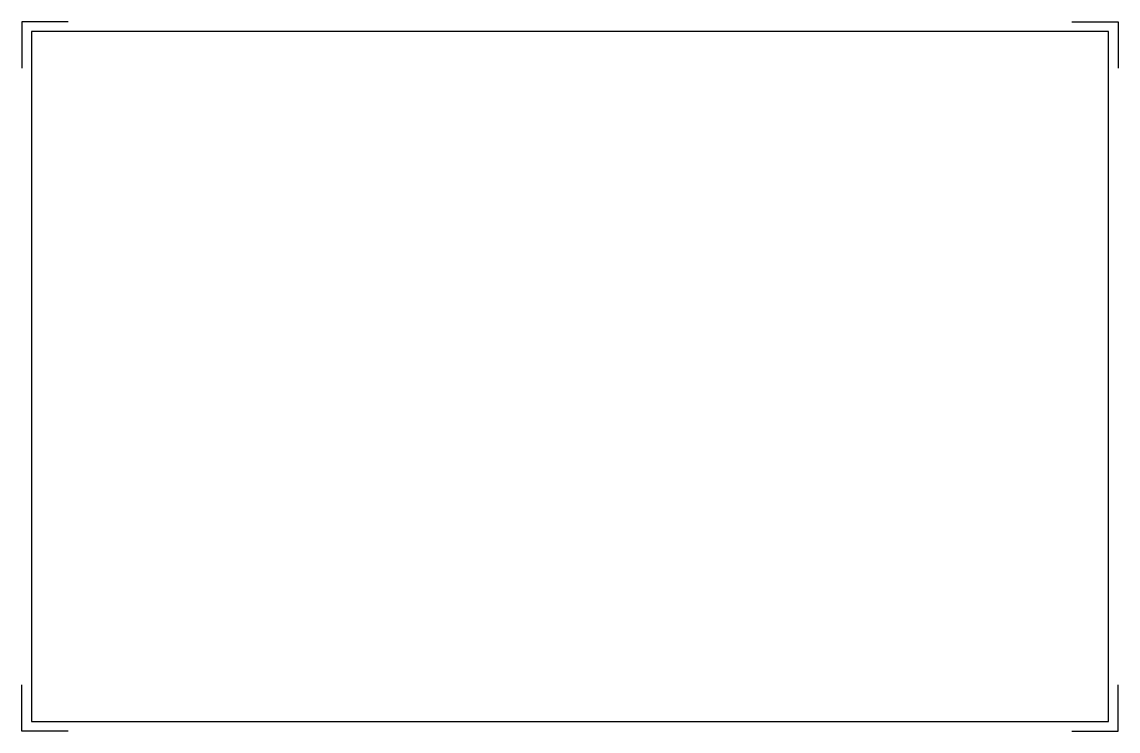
# Paper-space layout 'Layout1' of a CAD drawing. Header units: inches. Extents: x 21.1 to 55.1, y 0.8 to 22.8.
import ezdxf

# ---------------------------------------------------------------- set-up
doc = ezdxf.new("R2010")
doc.units = ezdxf.units.IN
doc.header["$LTSCALE"] = 0.005
doc.header["$MEASUREMENT"] = 0

psp = doc.layouts.get("Layout1")

# ---------------------------------------------------------------- linework, layer by layer
for points in [[(22.497, 22.794), (21.062, 22.794), (21.062, 21.359)], [(53.627, 22.794), (55.062, 22.794), (55.062, 21.359)], [(22.497, 0.794), (21.062, 0.794), (21.062, 2.229)], [(53.627, 0.794), (55.062, 0.794), (55.062, 2.229)]]:
    psp.add_lwpolyline(points)
psp.add_lwpolyline([(21.362, 1.094), (54.762, 1.094), (54.762, 22.494), (21.362, 22.494)], close=True)

# ---------------------------------------------------------------- viewports
at = {"layer": '0', "view_target_point": (-16558.0431, -1866.1607)}
psp.add_viewport(center=(38.062, 11.794), size=(33.4, 21.4), view_center_point=(-4246.9164, 557.8237), view_height=609.644325, dxfattribs=at)

doc.saveas('drawing.dxf')
